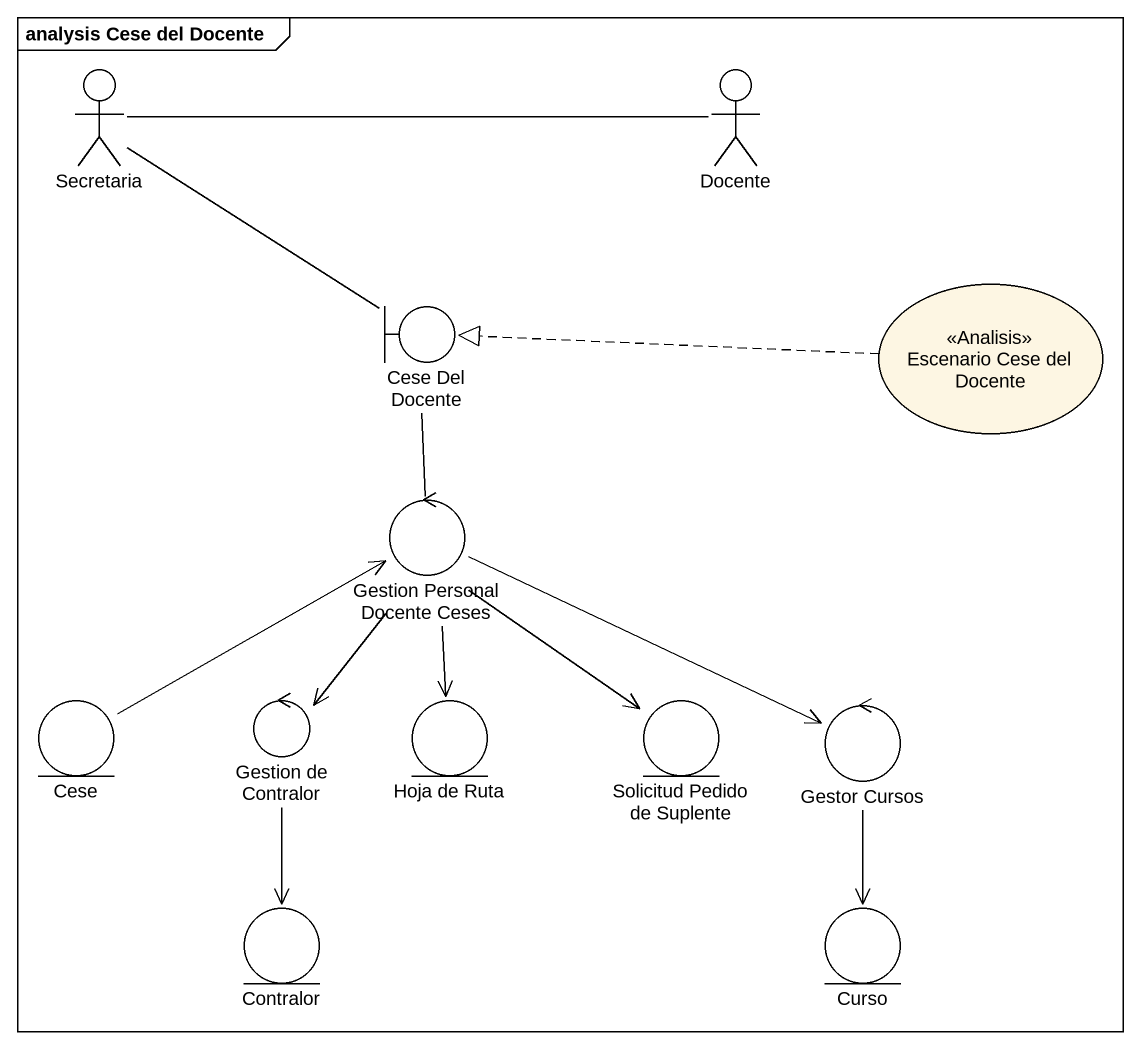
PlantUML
@startuml
mainframe analysis Cese del Docente
actor Secretaria
actor Docente
usecase "Escenario Cese del Docente" as Escenario_Cese_del_Docente <<Analisis>>
boundary "Cese Del Docente" as Cese_Del_Docente
control "Gestion Personal Docente Ceses" as Gestion_Personal_Docente
entity Cese
control "Gestion de Contralor" as Gestion_de_Contralor
entity "Hoja de Ruta" as Hoja_de_Ruta
entity "Solicitud Pedido de Suplente" as Solicitud_Pedido_de_Suplente
control "Gestor Cursos" as Gestor_Cursos
entity Contralor
entity Curso
Secretaria -right- Docente
Secretaria -- Cese_Del_Docente
Escenario_Cese_del_Docente .left.|> Cese_Del_Docente
Cese_Del_Docente -- Gestion_Personal_Docente
Gestion_Personal_Docente <-left- Cese
Gestion_Personal_Docente --> Gestion_de_Contralor
Gestion_Personal_Docente --> Hoja_de_Ruta
Gestion_Personal_Docente --> Solicitud_Pedido_de_Suplente
Gestion_Personal_Docente -right-> Gestor_Cursos
Gestion_de_Contralor --> Contralor
Gestor_Cursos --> Curso
@enduml
